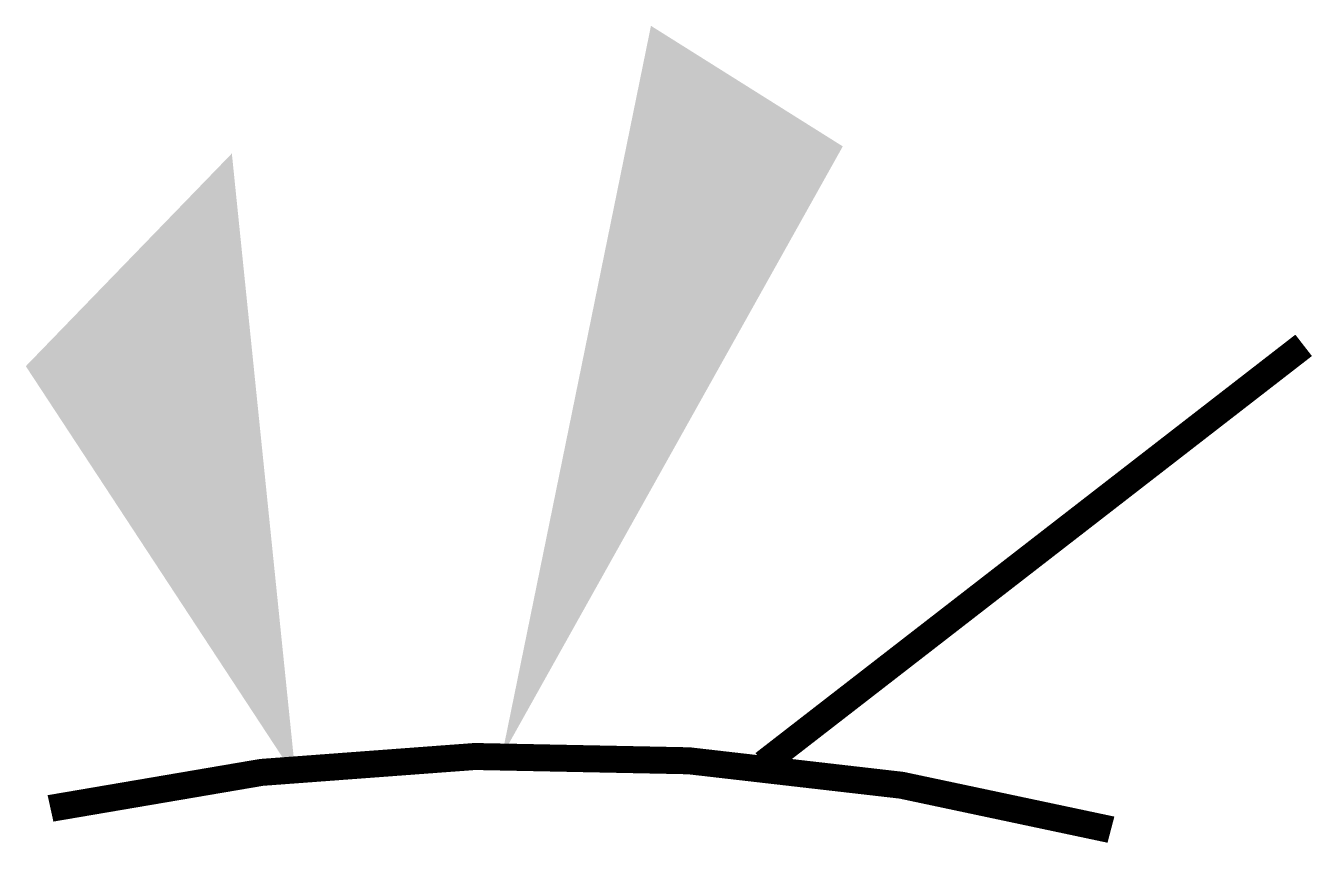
# Model space of a CAD drawing. Extents: x -0.01 to 4.76, y 0 to 3.03.
import ezdxf

# ---------------------------------------------------------------- set-up
doc = ezdxf.new("R2010")
doc.units = 0
doc.header["$MEASUREMENT"] = 0
doc.layers.get('0').update_dxf_attribs({"linetype": 'CONTINUOUS'})

msp = doc.modelspace()

# ---------------------------------------------------------------- linework, layer by layer
at = {"const_width": 0.1}
msp.add_lwpolyline([(2.7167, 0.2964), (4.7135, 1.8442)], dxfattribs=at)
msp.add_lwpolyline([(0.0788, 0.1312, -0.118687), (4.0008, 0.0525)], format="xyb", dxfattribs=at)
for points in [[(1.7479, 0.3242), (2.2996, 3.0264), (3.009, 2.5804)], [(0.9859, 0.2455), (-0.0125, 1.7671), (0.7495, 2.5542)]]:
    msp.add_solid(points)

doc.saveas('drawing.dxf')
